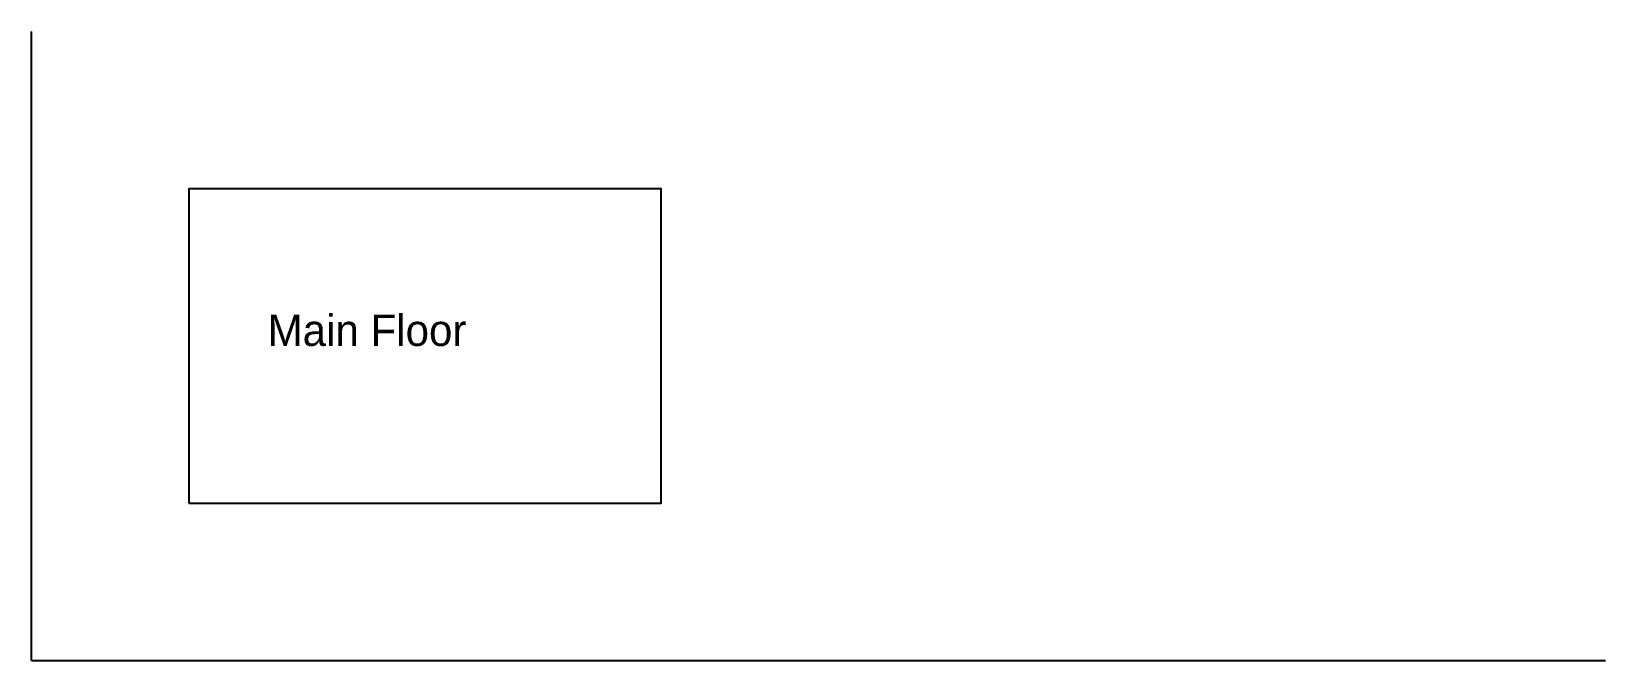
# Model space of a CAD drawing. Header units: metres. Extents: x 0 to 100, y 0 to 40.
import ezdxf

# ---------------------------------------------------------------- set-up
doc = ezdxf.new("R2010")
doc.units = ezdxf.units.M
for name, color, linetype in [('NOTES', 3, 'Continuous'), ('STRUCTURAL', 1, 'Continuous'), ('XREF', 8, 'Continuous')]:
    doc.layers.add(name, color=color, linetype=linetype)

# ---------------------------------------------------------------- blocks, each defined once
blk = doc.blocks.new('GRID_REF')
blk.add_line((0, 0), (100, 0))
blk = doc.blocks.new('MECH_REF')
blk.add_line((0, 0), (80, 0))

msp = doc.modelspace()

# ---------------------------------------------------------------- linework, layer by layer
at = {"layer": 'STRUCTURAL'}
for q in [(0, 40), (50, 0)]:
    msp.add_line((0, 0), q, dxfattribs=at)
msp.add_lwpolyline([(10, 10), (40, 10), (40, 30), (10, 30)], close=True, dxfattribs=at)

# ---------------------------------------------------------------- block references
at = {"layer": 'XREF'}
for name in ['GRID_REF', 'MECH_REF']:
    msp.add_blockref(name, (0, 0), dxfattribs=at)

# ---------------------------------------------------------------- texts
at = {"layer": 'NOTES'}
msp.add_text('Main Floor', height=2, dxfattribs=at).set_placement((15, 20))

doc.saveas('drawing.dxf')
